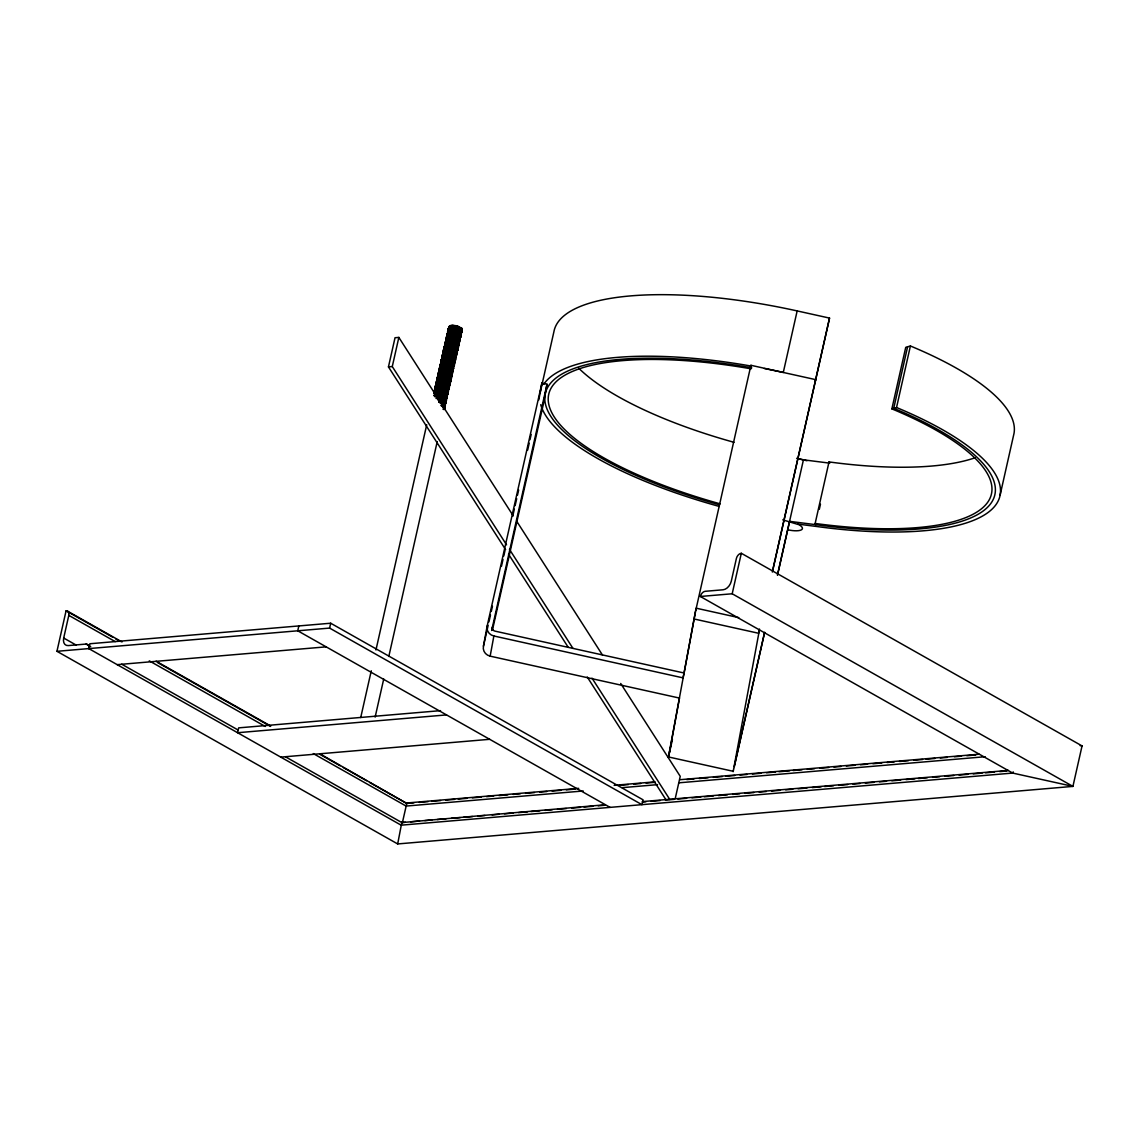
<?xml version="1.0" encoding="UTF-8"?>
<svg xmlns="http://www.w3.org/2000/svg" width="1139" height="1139" viewBox="0 0 1139 1139"><rect width="100%" height="100%" fill="white"/><g stroke="black" fill="none" stroke-linecap="round" stroke-linejoin="round"><path stroke-width="1.5" d="M695.687 610.376L668.379 757.364L672.423 739.51M759.386 630.166L733.132 771.701L764.639 632.245L734.285 766.433M405.356 822.273L401.825 822.572L605.236 804.76M413.898 802.853L406.808 803.465L320.173 753.975M700.343 596.48L732.192 593.775L1072.924 786.394L1012.685 773.068L700.343 596.48A5.239 3.474 -60.5 0 1 705.255 591.298L723.094 589.788A8.728 5.795 -60.5 0 0 731.295 581.146L736.392 558.466A5.239 3.474 -60.5 0 1 741.318 553.283L1082.05 745.917L1072.924 786.394L397.682 843.942L401.882 822.102M679.3 698.036L490.154 656.149A8.728 8.3 10.4 0 1 483.449 646.169L487.165 625.994L541.908 383.103L547.019 384.227L543.303 404.402L492.475 629.952M491.664 630.493L547.019 384.227M490.154 656.149L493.87 635.989A8.728 8.3 10.4 0 1 487.165 625.994M538.818 399.903L541.908 383.103M679.513 697.936L669.504 752.253L670.074 749.918M684.012 673.476L695.488 611.543M750.615 366.886L750.914 365.292L815.666 379.629L815.367 381.209M540.057 393.183L553.924 331.648A235.631 72.811 12.7 0 1 797.158 310.919L829.534 318.094L772.356 572.063M759.499 629.027L758.617 633.27L693.865 618.933M460.925 330.153L462.263 329.427L461.722 328.203L455.999 325.825L439.013 401.227L444.025 403.163L444.594 404.559L443.683 405.128L445.093 405.683L444.338 404.914M695.687 610.661L696.171 608.183L738.77 617.623M397.682 843.942L56.95 651.309L66.076 610.831L112.533 637.1M90.721 646.696L86.08 644.062L68.24 645.585A8.728 5.795 -60.5 0 1 63.699 638.039L68.796 615.359A5.239 3.474 -60.5 0 0 66.076 610.831M1013.212 771.858L1012.685 773.068L401.142 825.177L88.799 648.604L89.896 643.749L330.694 623.218L643.037 799.806L641.94 804.661L329.598 628.087L56.95 651.309M298.845 625.937L297.749 630.792L610.077 807.366M329.598 628.087L330.694 623.218M505.616 549.653L388.456 366.886L395.034 337.728L398.849 337.415L513.134 515.682M506.556 544.841L392.272 366.559L398.849 337.415M360.721 717.556L371.271 670.786M375.955 649.985L426.712 424.762M446.246 396.415C449.578 392.67 437.248 390.022 434.073 392.727L433.674 393.524L434.215 392.371M434.329 395.731L435.112 394.92L434.457 394.094C438.344 392.428 443.185 393.468 446.474 396.002C447.542 398.408 445.904 398.508 446.374 395.603L440.85 393.126L434.785 393.71L434.087 391.702L435.425 390.876C439.341 389.139 445.022 390.193 447.755 393.596L446.645 394.379L447.285 395.973M447.214 393.197C449.691 389.424 438.885 387.004 435.781 389.253L434.529 390.948M434.899 389.324L435.682 389.951L435.312 387.502L435.482 390.036L435.881 388.855C439.013 387.232 447.3 387.886 447.257 391.958C449.435 395.333 445.406 389.695 448.738 389.495L447.983 388.712C447.926 384.626 439.796 384.014 436.607 385.608L435.141 387.046L436.251 387.232C439.811 384.655 451.158 388.043 447.257 391.958M436.422 386.719L435.511 385.423L436.878 384.398C439.839 382.035 450.759 384.825 448.339 387.958L444.11 385.765L438.23 385.324L436.28 385.993L436.835 387.217L434.771 388.655L435.582 389.367M436.579 384.911L436.265 383.017C440.337 383.017 434.927 380.198 437.675 380.056L437.974 379.543C441.904 377.806 447.57 378.86 450.318 382.263C446.289 383.074 452.055 386.448 447.798 386.904M436.949 383.558L436.237 382.177L437.874 380.241L437.006 378.746L439.028 377.507L447.342 378.134L450.873 380.981L448.766 382.106L450.104 384.427L448.068 385.694L449.364 387.659M437.376 377.123L438.244 378.618L437.333 377.322L438.401 376.824M438.102 373.891L438.971 375.386L438.059 374.09L439.141 373.578M438.43 372.467L440.252 369.42C443.897 366.459 455.984 370.887 450.617 374.361L451.272 375.187C453.151 371.385 441.192 368.41 438.43 372.467L439.227 373.179M439.697 372.14L438.828 370.645M452.083 370.502C451.229 367.043 442.43 365.249 440.238 368.723L439.156 369.235L439.868 370.602L439.497 368.637L440.708 367.698M440.323 368.324L439.569 367.413L441.676 365.761L445.491 365.405L452.055 367.527L452.624 368.936L451.713 369.506M439.198 369.022L439.967 370.93L439.54 368.438C443.626 368.438 438.202 365.619 440.964 365.477L441.348 364.565C445.007 362.131 455.073 365.007 452.696 368.908M439.512 367.612L439.91 366.815C443.982 366.815 438.572 363.996 441.32 363.868L444.637 362.529L449.222 363.099L454.005 365.861L453.051 367.285M441.007 361.96L442.687 361.319L442.117 360.081L444.808 359.653L450.09 360.351L454.091 362.202C451.799 362.259 455.273 367.1 454.376 364.238L451.001 361.946L445.007 360.906L441.007 361.96L441.32 364.124L441.377 360.351C444.58 357.418 458.149 360.821 452.781 364.295C455.059 366.06 451.414 369.662 453.436 369.648C450.788 365.79 444.21 364.694 439.91 366.815M454.091 362.458C452.624 358.671 445.89 358.144 442.445 359.696L441.348 359.511L442.729 358.486C446.645 356.749 452.325 357.803 455.059 361.205L453.948 362.003L454.845 363.369M441.747 357.689L442.615 359.184L441.704 357.888L442.786 357.39M454.646 359.169C458.291 355.909 446.26 352.748 443.455 355.254L442.117 356.066L442.786 357.646M442.487 354.457L443.356 355.952L442.487 354.457L443.626 354.742M443.612 353.745L442.8 353.033L443.982 351.78L448.681 351.225L454.361 352.777L456.668 355.268C453.692 356.706 457.223 358.799 455.401 355.525C452.112 352.691 446.759 351.937 442.829 353.873L442.445 354.656M444.082 352.706L443.555 350.627C448.154 347.609 458.134 351.552 456.725 354.072C454.902 351.68 457.707 351.054 457.01 349.502L455.557 347.523L451.428 346.156L447.086 346.057L444.979 347.666C442.188 347.836 447.641 350.627 443.555 350.627M457.038 353.66L456.141 352.278L457.252 351.495C454.504 348.093 448.837 347.039 444.908 348.776L443.584 349.588L444.238 351.168M443.883 352.791L443.213 351.211L444.253 350.912L444.723 348.548C447.67 348.392 442.302 346.071 445.335 346.057L445.648 345.53C448.495 342.768 462.092 346.726 456.098 350.072M444.979 347.666L444.68 344.733L449.022 343.095L455.016 344.135L458.391 346.427C457.166 347.993 458.533 349.26 456.184 349.673L448.026 347.552L445.691 347.95L444.609 349.559L443.939 347.979M446.075 342.811L444.993 343.323L445.705 344.69L446.104 343.508C449.563 341.814 454.005 342.896 457.166 344.861C458.889 346.356 456.483 348.861 458.49 347.181C458.604 342.312 450.859 339.92 445.392 342.526L446.047 346.854L444.794 345.402C448.439 342.654 459.458 345.231 457.109 349.274M446.161 342.412L445.748 340.917C449.008 338.269 460.384 340.775 458.191 344.234M446.63 341.373L446.118 339.294C450.304 337.286 456.426 338.098 459.43 341.771L458.419 342.156L459.273 343.736L458.163 344.619M458.917 344.348L458.205 343.38L459.843 339.949C456.241 336.29 448.866 335.193 447.1 339.052L446.901 340.162L446.089 338.468L447.556 337.03C450.745 335.435 458.875 336.048 458.932 340.134L458.946 341.173M446.089 338.468L448.154 337.03L447.599 335.791C451.799 333.186 459.729 336.774 460.313 339.08C458.96 334.781 451.912 333.599 447.926 335.407L446.502 336.646L447.157 338.226M446.858 335.023L447.727 336.518L446.815 335.222L448.282 333.798C451.856 331.15 462.519 334.638 459.387 338.112M447.257 337.543L446.844 336.048C450.916 336.048 445.506 333.229 448.253 333.101L448.31 329.57C452.496 327.591 458.618 328.359 461.622 332.061C458.818 332.56 463.117 334.496 460.113 334.88M446.815 335.222L448.88 333.784L447.94 331.193C451.813 329.114 460.512 330.011 461.11 334.638L460.355 334.909M460.014 336.147L460.939 335.094C458.277 332.104 450.418 330.039 448.453 333.286L447.599 331.776L449.193 330.039L448.325 328.545L449.663 327.719C453.578 325.982 459.259 327.035 461.993 330.438C459.003 330.652 463.502 332.93 460.74 332.901M448.681 326.921L449.549 328.416L448.638 327.121L449.691 326.622M433.731 393.311L435.155 392.087C433.945 390.15 439.028 389.88 437.148 387.103C440.679 386.392 448.182 387.132 448.325 391.318C447.912 391.56 446.559 388.143 449.108 387.872C446.673 386.548 451.443 386.448 448.98 385.124L447.527 383.145L441.832 381.593L438.031 381.964L435.91 383.601L436.579 385.181L436.977 384C441.035 382.135 447.57 383.43 449.421 387.459L448.31 388.342L447.584 387.374L449.464 386.249L448.709 385.48M435.126 391.389L434.813 388.456M436.152 387.63L435.668 385.893M436.223 386.534L435.853 384.84L437.049 383.886M448.837 384.669L449.948 383.886C446.944 380.198 440.821 379.387 436.621 381.394L435.867 383.8L436.778 385.096M435.853 384.84L436.693 384.17C439.64 384.028 434.286 381.693 437.319 381.679L436.949 379.985L438.145 379.031M437.006 378.746L437.675 380.326L437.504 377.792L438.045 378.703M438.045 378.433L437.746 375.5L437.817 376.368M437.333 377.322L439.241 374.176M437.718 376.539L444.765 375.713L450.489 378.191C453.051 375.244 441.989 372.254 439.07 374.688L438.6 372.937L439.184 373.649M438.956 371.314L439.44 373.065L438.059 374.09M439.127 373.848L438.472 372.268L440.337 369.307M440.622 367.797L440.053 366.459M440.594 367.1L440.779 363.213C444.395 361.277 451.955 361.775 453.18 365.647M441.149 361.604L441.519 364.053C446.203 361.006 444.281 350.171 455.472 359.383L454.19 361.191L454.902 362.174L453.906 362.401M442.416 359.013L440.978 361.134M441.69 362.515L441.021 360.935L442.9 357.973M441.832 358.557L442.416 359.269L442.815 358.087L442.117 356.066M441.704 357.888L443.085 356.863L442.601 355.126M443.156 355.767L442.786 354.072L443.982 353.118M443.584 349.588L443.171 351.41M443.883 349.217L445.078 348.263M445.007 348.363L444.438 347.025L445.022 347.737M445.335 346.057L444.794 345.402M445.434 345.644L445.036 343.11M445.79 344.021L445.534 342.17L446.118 342.882M445.89 340.547L445.363 341.7M447.271 338.539L445.719 340.077M446.26 338.924L446.801 339.835L446.502 336.646M447.47 337.443L446.986 335.692M447.527 336.332L447.157 334.638L448.367 333.684M447.228 333.4L447.898 334.98L447.712 332.446L448.253 333.357M462.263 329.427L459.06 328.303L459.373 326.865C453.906 324.288 449.805 325.427 449.293 329.342L447.542 331.99M448.453 329.214L448.994 330.125L449.421 327.705L453.806 327.32L460.37 329.143L461.38 329.812L460.355 330.694L461.38 330.068L458.746 327.534L451.471 326.622L448.453 329.214L447.912 330.367L449.25 332.161L447.186 333.599M448.624 328.16L449.834 327.206M449.449 327.833L449.748 327.32C447.129 325.469 455.7 323.946 454.148 326.936C449.734 326.138 452.026 329.014 448.253 329.783L448.624 331.477M436.28 385.993C440.01 385.836 436.365 381.608 440.266 381.964C442.701 381.48 451.485 383.9 448.695 386.349L448.353 387.103M435.141 387.046L435.525 386.249C437.248 382.576 444.253 383.316 448.652 386.292M436.365 382.846L437.148 383.487C440.323 379.116 450.631 387.573 448.168 380.312C452.311 374.731 439.412 374.774 437.362 378.162L436.963 378.945M450.859 377.009C454.632 373.663 439.611 369.577 440.793 373.991C438.43 375.742 439.554 378.105 436.949 379.985M439.141 370.26C451.471 365.049 449.449 373.806 446.986 379.757C451.813 390.293 453.664 369.221 438.8 375.898L437.689 375.699L438.088 374.916C440.38 370.773 445.79 368.709 452.183 373.962L451.984 375.115L450.346 375.571L451.984 375.115L451.272 374.147M439.44 373.065C439.099 366.587 453.336 369.805 452.34 373.507C451.101 368.822 445.748 365.405 439.54 368.438M438.814 371.684C441.22 367.37 446.203 366.445 450.717 368.979C448.31 368.395 451.243 366.359 450.261 365.178C447.086 364.096 443.213 363.412 440.224 365.405M452.824 367.256C455.785 361.903 439.853 361.86 440.964 365.477L440.423 364.836M442.117 360.081C444.537 357.632 446.388 355.639 446.63 351.552C446.146 345.772 452.696 344.676 457.65 349.673L457.764 350.413M439.882 365.989L440.28 365.206C444.352 365.206 438.942 362.373 441.69 362.245L441.32 360.55L443.043 359.696L442.487 358.472L443.498 357.674L442.9 356.649L447.584 356.094L452.397 333.599L458.376 334.966L460.569 336.717L460.37 337.87M444.352 350.171L444.352 351.495L443.655 350.47M443.697 350.257C448.14 347.011 449.435 342.682 449.962 336.774C453.493 332.446 452.938 321.582 461.067 331.235C462.519 329.74 461.224 329.826 461.081 331.663M445.178 347.851C447.1 344.818 455.059 346.925 457.607 349.872C456.241 350.456 456.725 353.304 457.095 352.449L457.437 351.837M443.897 348.178L444.295 347.395C446.474 346.313 446.36 344.562 447.727 343.223C447.399 339.493 456.682 342.526 458.746 344.818L457.821 345.857M459.216 343.935C453.578 337.642 447.1 339.906 444.979 344.348M447.599 335.791C451.514 334.012 451.955 329.769 452.61 325.412M447.356 334.069C447.243 335.279 458.917 331.449 459.658 336.902M449.093 329.114L449.62 330.552L447.94 331.193M441.661 366.288L441.348 364.565M455.999 357.304L456.198 356.151C453.749 352.478 447.826 351.495 443.911 353.218L443.512 354.414L442.971 353.503M445.392 342.526C449.179 339.806 457.18 340.903 458.86 345.558M434.087 391.702L434.87 393.596L434.03 392.927C438.23 391.147 444.765 392.015 447.542 395.76M440.594 363.782L441.889 362.43L441.106 361.803M445.819 345.017L445.121 343.992M440.85 369.406C439.896 364.48 449.449 365.306 453.279 369.107L452.354 370.147M434.087 395.717L438.828 394.948L443.327 395.945L446.702 398.251L445.434 400.06M445.52 399.647C448.453 396.386 437.59 393.909 434.13 395.504C436.337 392.314 444.068 393.069 447.228 397.169L446.872 397.796M435.169 387.872L437.874 386.947L437.518 385.495L439.54 385.196L444.481 361.063M436.65 380.355L436.721 381.238C439.626 382.078 439.156 372.795 447.698 378.703M440.793 367.285C441.533 362.772 450.688 363.654 453.749 368.224M442.8 353.033L443.156 352.449C447.114 351.951 444.623 348.491 447.399 348.107M446.474 337.671C449.734 337.585 448.026 335.137 450.318 335.165M448.253 333.101C449.62 325.811 458.86 328.73 461.409 334.225M439.013 385.352L439.17 386.819L435.126 388.072M445.078 402.708L446.445 400.615L445.691 399.447C445.776 406.751 444.409 398.593 437.817 399.405C437.647 396.03 448.809 400.757 445.022 402.921M446.844 394.82C449.763 390.99 438.842 388 435.511 390.463L434.415 390.278L434.799 389.495L438.8 388.442L438.643 386.975L440.651 386.861L447.285 356.265M447.841 389.125L448.851 388.741L444.11 385.765L457.764 326.281M443.569 409.399C445.648 406.965 442.573 402.58 438.928 401.626M443.954 407.392L441.234 405.256L441.904 404.402M445.321 401.327L442.601 399.191L442.971 397.568L435.767 396.258L441.647 396.699L445.776 399.305M447.556 391.147L444.794 389.481L447.015 381.736M449.407 355.083C456.739 355.525 454.959 359.639 454.176 362.06L451.357 360.323L458.319 331.534L449.919 330.424L450.275 331.89L447.527 333.015M441.149 405.669L444.466 408.175L443.455 408.559M443.598 409.015L444.523 407.961C441.092 406.666 444.594 404.9 441.505 404.046M434.699 394.108C433.688 390.221 447.043 384.655 444.068 392.713C443.769 396.97 442.815 399.689 445.563 403.306C444.167 404.559 445.349 406.723 443.598 408.146M447.969 384.199L445.605 391.645L447.2 392.77M451.984 371.77L452.909 370.716C450.517 367.854 450.845 365.747 451.343 362.501C451.428 357.831 442.843 359.169 440.964 362.159L441.718 362.942M451.813 369.093L453.792 368.025L451.443 365.733L460.74 327.519M450.83 381.181L450.076 380.013L449.136 380.483L450.46 382.804M453.023 371.471C452.197 368.965 453.051 367.527 453.35 365.434L453.963 366.06M455.045 357.133L456.155 356.35L455.002 354.927L456.397 355.482C453.849 356.436 455.273 358.258 455.572 360.123M445.406 345.516L451.599 345.373L456.355 346.954L458.134 348.79L455.97 350.129L457.394 352.036M459.515 337.301C462.462 337.03 457.294 335.222 460.284 334.667L460.896 335.293C457.906 335.507 462.406 337.799 459.643 337.756L453.835 335.45L448.78 335.492M447.186 397.369C445.79 394.777 447.485 393.567 447.513 391.602M449.207 383.046L450.361 382.063M450.531 377.379C453.749 376.696 448.937 374.418 451.528 373.535L452.14 374.162C449.35 374.347 453.664 376.468 450.887 376.625L451.243 378.362L450.261 378.604M451.557 377.949L450.66 376.568L451.77 375.785L448.794 373.848L440.38 372.738M450.987 375.357L451.656 376.539L450.916 376.81L450.902 375.77C450.845 371.67 442.715 371.058 439.526 372.652M443.669 358.159L448.723 358.13L454.447 360.579C453.407 362.572 454.632 365.149 453.08 366.915M457.607 349.872C457.764 348.477 456.454 347.267 457.736 346.014L458.334 346.64L457.365 347.879M458.561 341.757L459.999 340.49L458.533 338.796L459.558 337.913L460.313 339.08L459.288 339.379M447.186 338.653L450.204 337.827L454.788 338.411L458.789 340.547L459.629 342.113L458.291 342.967L459.487 341.572C458.106 340.134 460.654 339.208 459.601 337.714M459.686 332.175C465.267 333.428 453.365 324.444 449.378 328.929L449.079 329.456M460.839 331.634L462.135 330.979L461.252 329.612L462.249 328.858M444.623 408.716L442.9 406.666M444.723 407.306L443.327 406.751C443.84 404.288 443.285 399.675 437.732 399.817M446.445 400.615L444.153 398.123L446.189 392.101L437.917 390.221L438.074 391.674L436.052 391.958L436.408 393.425L434.5 393.895M434.756 389.695L439.939 388.855L446.502 390.677L447.912 394.137L445.847 395.062L446.289 396.002M448.638 390.891C447.826 389.709 448.738 387.801 448.894 388.541L449.008 389.282M449.435 382.234L449.748 381.437L447.371 380.113M449.82 381.665L449.165 380.839C451.827 377.28 441.064 375.486 438.43 377.522L438.131 378.034M451.243 369.62L448.894 377.08L450.887 379.985L449.25 380.44L442.573 378.347L437.775 379.657M451.243 378.362L451.599 377.735C448.851 374.033 442.316 373.165 438.045 375.115M451.528 373.791L450.873 372.795L451.898 371.912L449.521 370.602L444.324 369.42L439.925 369.805M452.311 370.09L451.357 371.129L452.752 371.684L451.998 370.901M453.037 366.858L452.724 367.669M442.516 358.6L442.815 358.087C445.947 356.464 454.233 357.119 454.19 361.191M455.628 358.927C454.66 354.485 446.502 353.873 442.416 355.695M455.287 356.336L454.974 354.571L456.767 353.873L456.013 353.09M455.643 354.713C455.657 350.627 447.413 350 444.267 351.609L442.843 352.834L443.712 354.329M456.639 351.125L455.671 349.986M457.465 346.612L457.778 345.8M458.462 343.024L456.141 341.259M458.832 341.401L456.497 339.636M459.188 339.792L456.867 338.012M461.067 331.235L460.754 332.047M444.466 408.175L443.199 406.808L444.238 405.925M445.093 405.683L443.413 406.338L445.406 405.27C442.53 402.807 444.637 400.515 439.241 400.23M445.563 403.306C442.316 400.387 442.032 397.625 436.052 398.522M446.189 400.828L444.723 398.579M445.691 399.704C447.584 398.323 444.409 397.326 446.417 396.201L446.815 398.992M448.168 391.773L447.157 393.226M448.382 391.118L447.342 391.545M448.738 389.495L447.613 390.335M448.851 388.741C447.67 386.705 449.407 385.238 449.336 383.516M449.108 387.872L448.068 388.314M449.791 384.84L449.079 383.857M450.517 381.593L450.873 380.981C448.182 379.757 452.24 379.23 450.489 378.191M452.14 374.162L451.4 373.336L452.539 372.339M452.752 371.684L451.955 372.154M452.653 373.079C452.026 371.286 451.756 370.075 452.624 368.68L453.237 369.307M454.176 362.06L453.778 364.053M455.059 361.205C455.216 359.81 453.906 358.6 455.187 357.347M455.315 360.351L454.518 360.807M456.155 356.35C456.554 354.955 454.205 352.99 457.138 352.25L455.728 351.695M456.397 355.482L454.732 356.137L456.355 355.695L455.771 353.902L456.924 352.905M456.767 353.873L455.97 354.329M457.138 352.25L447.043 349.73L443.512 350.826L443.911 353.218M458.334 346.64C458.49 345.245 457.18 344.035 458.462 342.768M458.59 345.772L457.793 346.242M459.643 341.116L458.932 340.134M447.157 334.638L447.997 333.969C449.464 330.666 462.064 331.905 459.985 336.518M460.896 335.293L459.629 333.926L460.654 333.058M461.11 334.638L460.384 333.656M461.622 332.061L460.355 330.694L461.124 331.463L462.192 330.78M375.13 717.114L383.729 679.001M388.798 656.477L437.219 441.633M444.993 407.093L444.281 405.726M446.659 398.451L446.061 397.824C444.908 399.931 446.374 402.295 444.666 404.53M450.147 384.213L448.809 385.082M452.34 374.503L451.258 375.002M454.518 364.779L453.45 365.292M461.053 335.834C460.427 334.04 460.142 332.83 461.024 331.435L455.244 329.171L450.232 329.014M402.48 822.258L406.865 802.981L578.712 788.345M483.449 646.169L488.147 625.354M488.93 621.88L490.496 614.946M491.279 611.472L492.447 606.261M501.445 566.354L503.011 559.42M503.78 555.946L504.961 550.749M512.778 516.038L514.344 509.105M515.127 505.631L516.693 498.697M517.476 495.223L518.644 490.026M527.642 450.119L529.208 443.171M529.977 439.711L531.158 434.5M695.886 609.778L750.914 365.292M675.213 798.638L680.239 776.342L620.698 683.471M732.192 593.775L741.318 553.283M797.158 310.919L783.29 372.453A235.631 72.811 12.7 0 0 764.397 368.523M772.655 570.468L829.534 318.094M777.439 575.138L803.436 459.814L829.705 463.146L829.021 461.921A226.903 70.12 12.7 0 0 975.169 457.75M777.538 574.996L789.569 521.349L815.837 524.68A230.391 71.188 12.7 0 0 991.414 502.626A230.391 71.188 12.7 0 0 893.731 408.332L907.598 346.797M815.837 524.68L815.154 523.456L829.021 461.921M819.311 509.304L820.464 504.164M815.154 523.456A226.903 70.12 12.7 0 0 988.054 501.744A226.903 70.12 12.7 0 0 891.865 408.873L905.733 347.338L910.403 345.985A235.631 72.811 12.7 0 1 1013.995 433.503L1000.127 495.038M797.613 524.068L816.877 526.517A235.631 72.811 12.7 0 0 996.44 503.965A235.631 72.811 12.7 0 0 896.535 407.52L910.403 345.985M440.195 403.178L444.295 386.05L437.461 385.694M446.531 340.789L448.538 339.579L452.895 339.678L458.561 342.625M458.049 343.779C460.996 343.508 455.828 341.7 458.832 341.145C454.746 338.354 448.638 337.002 446.73 340.675L446.075 339.493L448.054 338.724L454.831 339.294M444.253 350.912L445.321 349.573L449.136 349.203L453.635 350.2L456.369 352.335M443.242 355.368L446.559 354.03L452.553 355.069L455.984 358.315L454.546 359.568M441.79 361.846L446.588 360.536L453.678 363.213M439.497 371.955L440.579 370.631L444.395 370.26L448.894 371.257L451.628 373.393M438.857 374.788L440.878 373.592L445.221 373.692L449.35 375.044L450.802 377.037M437.319 381.679L437.703 380.753C440.366 377.934 450.66 382.163 448.325 382.576C443.996 379.985 439.227 379.857 437.049 382.547L436.223 383.217L436.977 384M434.856 392.613L439.654 391.303L446.744 393.98M434.756 393.012L436.564 388.442L435.91 387.616L440.309 387.232L445.506 388.413M448.638 327.121L451.3 325.512M448.282 328.744L450.346 327.306L450.375 325.754M444.623 344.932L445.819 343.693M444.267 346.555L445.648 345.53M448.011 353.033C443.697 351.866 446.274 355.183 442.459 355.482L442.872 356.977L447.67 355.681L454.774 358.358M441.348 359.511L442.729 358.486M440.252 364.366L442.316 362.928L441.747 361.704L446.189 361.12L451.386 362.302L454.319 364.452M438.786 370.844L440.167 369.819M436.593 380.568L437.789 379.315M435.511 385.423L436.878 384.398M434.044 391.901L435.425 390.876M461.822 332.403L460.483 333.257M461.096 335.635L459.757 336.489M460.726 337.258L459.629 338.141M458.903 345.359L457.565 346.213M458.533 346.968L457.479 347.651M457.807 350.214L457.451 350.826L457.095 349.103M456.355 356.692L455.244 357.575M455.614 359.924L453.635 361.006M454.162 366.402L453.094 367.085L452.454 366.26M453.066 371.257L451.727 372.126M449.051 389.082L447.712 389.937M447.954 393.937L446.616 394.792M445.762 403.647L444.424 404.502L445.605 403.106M444.666 408.502L443.327 409.371M456.369 351.467L456.07 349.716M451.628 372.524L451.329 370.773L452.866 370.93M449.535 381.836L449.136 380.483M448.083 330.837L455.073 329.968L460.612 332.446M446.374 342.298C445.876 336.247 452.895 334.51 459.8 340.162M443.085 356.863C445.819 356.151 443.541 353.474 447.655 354.642M438.714 376.297L438.885 374.46L441.562 374.019M434.415 395.333L440.48 394.749L446.146 397.682M448.994 326.537L455.984 325.939M446.801 336.261L447.641 335.592M446.431 337.87L449.919 336.987L455.201 337.671M445.335 342.739L452.325 342.127L458.704 345.017M444.609 345.971L446.331 345.117L445.762 343.893L448.495 343.252L453.778 343.95L457.736 346.014M444.238 347.594L445.078 346.925C447.328 343.964 453.094 344.548 457.422 347.423M442.786 354.072L449.82 353.261L455.586 355.525M442.103 357.105C445.235 352.734 445.705 348.036 455.956 353.902M442.06 357.304L449.093 356.507L454.86 358.757M441.69 358.927L442.53 358.258M440.28 365.206L441.064 364.736M439.868 367.029L445.05 366.188L452.624 368.68M439.497 368.637L442.986 367.755L449.891 368.979M438.401 373.507L439.241 372.837M437.675 376.738L444.666 376.141L451.044 379.016M437.305 378.362L440.793 377.465L446.075 378.162M435.482 386.463L436.322 385.794M434.386 391.318L439.583 390.478L447.157 392.969M461.722 328.203L460.811 328.673L461.252 329.612M460.526 336.916L458.989 336.76L459.416 337.714M444.68 344.733L445.534 346.242L446.317 345.644M459.188 339.536L458.262 340.006L458.69 340.945M457.365 347.623L456.426 348.107L456.867 349.047M452.995 367.057L452.055 367.527L452.482 368.481M451.172 375.158L450.232 375.628L450.66 376.568M450.389 377.792L451.4 377.408L450.802 376.781L449.777 377.65L451.201 379.558M450.432 378.39C449.592 379.714 449.777 380.981 450.503 382.604L449.165 383.459M445.05 402.537L446.089 402.238L445.321 401.07L444.295 401.939L445.463 404.06L444.708 404.331M445.349 405.47L444.594 404.302C442.587 405.413 445.762 406.424 443.868 407.805M446.175 343.394L445.164 343.793L445.748 344.491M435.966 388.741L434.941 389.125L435.596 390.364M460.768 333.086L461.509 332.816M460.398 334.695L461.153 334.439M460.782 336.048L459.387 335.492M459.259 339.764L460.056 339.294L459.302 338.525M459.686 340.917L458.006 341.572M458.576 342.796L459.33 342.526M458.205 344.419L458.96 344.149M454.148 362.43L454.945 361.96M453.835 363.854L454.575 363.583M452.738 368.709L453.479 368.438M452.368 370.332L453.123 370.061M451.642 373.564L452.397 373.293M450.503 378.632L451.3 378.162M450.133 380.241L450.93 379.771M449.777 381.864L450.56 381.394M449.449 383.288L450.204 383.017M446.901 394.621L447.641 394.35L446.887 393.581M446.118 398.052L446.915 397.596M445.762 399.675L446.545 399.205M443.612 409.186L444.367 408.929M460.569 330.239L461.808 329.869M446.801 339.579L445.847 340.746M891.865 408.873L896.535 407.52M448.325 332.56L454.518 332.417L460.284 334.667M447.954 334.183L454.148 334.04L459.928 336.29M445.036 347.124L451.229 346.996L455.984 348.577M444.68 348.748L450.916 348.406L456.639 350.869M442.487 358.472L446.929 357.888M441.391 363.327L447.584 363.184L453.35 365.434M439.569 371.428L445.762 371.286L451.528 373.535M439.198 373.037C441.875 371.129 452.297 373.635 450.09 375.486M437.006 382.761L444.979 383.017M436.65 384.37L442.843 384.242L448.609 386.491M448.666 327.961L449.663 327.719M448.31 329.57L449.293 329.342M446.132 338.255L447.1 339.052M445.748 340.917L446.73 340.675M445.022 344.149L446.004 343.907M444.908 348.776L443.527 349.801L444.865 351.595L443.199 352.25M442.829 353.873L444.509 353.218L443.939 351.994L448.339 351.609L453.536 352.791L456.511 354.727M442.459 355.482L443.455 355.254M440.636 363.583L441.633 363.341M453.55 364.024L454.732 362.629M438.088 374.916L439.07 374.688M437.362 378.162L438.344 377.92M436.992 379.771L437.974 379.543M436.621 381.394L438.301 380.739L437.746 379.515L440.466 378.874L445.748 379.572L449.706 381.636M434.799 389.495L435.781 389.253M434.073 392.727L435.055 392.499M443.697 407.748L445.036 406.894C445.022 404.288 443.455 402.323 438.871 401.839M446.958 343.594L451.969 343.75L456.725 345.331M445.491 350.057L450.503 350.228L456.269 352.478M388.456 366.886L392.272 366.559M442.217 364.637L447.214 364.807L451.969 366.388M438.928 379.216L445.705 379.785M435.639 393.781L440.651 393.952L446.417 396.201M435.283 395.404L440.28 395.575L446.061 397.824M434.956 396.828L441.733 397.397L445.691 399.447M117.189 664.649L326.138 646.852M440.537 710.651L238.677 727.864L237.595 732.719L446.531 714.908M280.749 757.122L489.685 739.311M614.135 785.326L654.882 781.852M679.684 779.731L979.084 754.217M419.209 802.411L428.079 801.642M431.624 801.343L440.48 800.589M445.805 800.133L454.66 799.379M458.205 799.08L467.061 798.325M472.386 797.87L481.242 797.115M486.567 796.659L493.657 796.061M498.967 795.606L507.823 794.851M513.148 794.396L520.238 793.798M525.549 793.342L534.419 792.587M539.729 792.132L546.82 791.534M552.13 791.078L561 790.324M566.311 789.868L575.181 789.113M619.488 785.341L628.344 784.586M633.654 784.13L640.744 783.518M646.069 783.077L654.925 782.322M686.831 779.603L693.922 778.991M699.232 778.535L708.102 777.78M713.413 777.339L722.268 776.57M725.814 776.271L734.683 775.517M739.994 775.061L747.084 774.463M752.409 774.007L761.265 773.253M766.59 772.797L775.445 772.043M778.991 771.744L789.626 770.832M793.171 770.534L802.027 769.779M807.352 769.323L814.428 768.725M819.753 768.27L828.608 767.515M833.933 767.06L841.023 766.462M846.334 766.006L855.204 765.251M860.514 764.796L867.605 764.198M872.915 763.742L881.785 762.988M887.096 762.532L894.186 761.92M899.511 761.478L908.367 760.724M913.677 760.268L922.547 759.514M926.092 759.215L934.948 758.46M940.273 758.005L947.349 757.392M954.439 756.794L961.53 756.182M966.854 755.741L975.71 754.986M583.211 790.979L406.125 806.07L313.282 753.577M622.165 787.661L657.587 784.643M678.83 782.82L985.178 756.723M642.368 801.6L1008.399 770.405M410.666 821.817L419.508 821.062M424.819 820.607L431.895 820.009M437.205 819.553L446.047 818.799M451.357 818.357L460.199 817.603M463.744 817.289L472.585 816.535M477.896 816.094L484.972 815.481M492.048 814.883L499.124 814.285M504.435 813.83L513.276 813.075M518.587 812.62L527.428 811.865M530.959 811.566L539.815 810.811M545.111 810.356L552.201 809.758M557.498 809.302L566.354 808.548M571.65 808.092L580.506 807.352M584.036 807.038L592.878 806.284M598.189 805.843L605.265 805.23M642.424 802.07L645.955 801.771M651.266 801.315L660.107 800.56M665.418 800.105L674.26 799.35M677.805 799.051L686.646 798.297M691.957 797.841L700.798 797.086M704.343 796.787L713.185 796.033M718.495 795.591L727.337 794.837M732.648 794.381L739.724 793.783M745.02 793.328L753.876 792.573M759.172 792.118L766.262 791.52M771.559 791.064L780.414 790.309M785.711 789.854L792.787 789.256M798.097 788.8L806.939 788.046M812.249 787.59L821.091 786.835M824.636 786.536L833.477 785.782M838.788 785.341L847.63 784.586M852.94 784.13L860.016 783.518M865.327 783.077L874.168 782.322M879.479 781.867L886.555 781.269M891.865 780.813L900.707 780.058M906.018 779.603L914.859 778.848M918.404 778.549L927.246 777.795M932.556 777.339L939.632 776.741M944.929 776.285L953.784 775.531M959.081 775.075L967.936 774.335M973.233 773.879L982.089 773.125M985.619 772.826L994.475 772.071M999.771 771.616L1006.848 771.018M454.518 355.852L455.657 355.752L449.777 353.474M454.475 356.051L455.614 355.952M450.133 375.286L451.272 375.187M443.199 406.053L444.338 405.954M443.156 406.253L444.295 406.153M436.707 397.753L442.687 398.778L445.42 400.914M436.621 398.152C441.704 396.045 436.351 380.298 447.883 389.723M1080.142 745.675L1082.05 745.917M451.984 335.421L459.558 337.913M449.065 348.377L454.262 349.559M446.146 361.334L452.71 363.156M443.228 374.275L450.802 376.781M440.679 385.623L447.228 387.445M437.76 398.579L445.321 401.07M796.617 458.305L806.939 460.74M782.749 519.84L798.98 524.723A13.967 4.314 12.7 0 1 801.073 530.005A13.967 4.314 12.7 0 1 788.003 529.834M493.87 635.989L683.001 677.862L684.098 673.007L494.952 631.12A3.488 3.317 10.4 0 1 492.276 627.133M668.436 756.951L733.189 771.288M454.461 340.917L447.684 340.347L445.705 341.116L446.46 341.885M449.051 356.706L455.415 359.582M448.681 358.329L452.069 359.269M445.349 381.394L438.558 380.839L436.579 381.593L436.949 383.302L436.408 382.647M439.184 400.43L444.965 402.679L444.025 403.163L444.466 404.103M438.828 402.053L444.594 404.302M458.277 331.734L451.371 330.509L447.898 331.392L448.652 332.175L451.67 331.364L456.255 331.933L460.384 334.524M443.313 398.137C431.012 398.949 438.202 386.505 446.83 394.379M441.605 403.647L444.324 405.769M447.741 378.504L450.076 380.013M446.645 383.359L449.578 385.495L448.609 386.747M441.861 404.616L443.213 405.256M67.842 611.316L122.015 641.955M156.086 661.204L270.641 725.97M115.637 638.851L120.278 641.471M157.453 662.485L270.512 726.411M320.073 754.431L340.205 765.807M343.309 767.558L366.544 780.699M369.634 782.45L406.808 803.465M68.796 615.359L115.224 641.613M149.266 660.848L265.316 726.468M121.674 664.194L237.752 729.814M285.732 756.951L401.825 822.572M63.699 638.039L76.071 645.03M453.479 359.71L454.489 360.38M451.286 369.42L452.254 370.303M449.108 379.145L450.119 379.814M446.915 388.855L447.926 389.524M445.377 346.114L446.388 346.811M446.346 347.011L444.751 345.601M449.193 330.039L448.325 328.545M447.3 334.268L448.097 334.894M446.573 337.514L447.371 338.141M446.217 339.137L447.001 339.764M445.406 341.501L446.274 342.996M444.025 348.847L444.808 349.474M440.295 364.167L441.163 365.662M439.569 367.413L440.437 368.908M439.284 369.904L440.067 370.531M438.543 373.136L439.341 373.763M437.091 379.614L437.874 380.241M435.183 386.833L436.052 388.342M443.37 408.958L444.153 409.584L443.555 408.958M444.979 347.936L444.31 346.356M444.068 348.648L444.723 349.872M438.23 374.56L438.771 375.457M516.978 521.676L602.446 654.996M509.446 549.325L572.832 648.205M592.038 678.161L669.817 799.507M508.507 554.152L568.048 647.037M587.254 676.993L666.002 799.834M461.665 331.862L461.779 332.602M455.102 361.006L455.201 361.746M441.391 359.312L441.462 360.18M439.925 365.79L440.01 366.658M435.554 385.224L435.625 386.093M719.407 504.762A230.391 71.188 12.7 0 1 545.396 393.24A230.391 71.188 12.7 0 1 751.783 367.84M719.35 506.456A235.631 72.811 12.7 0 1 540.726 404.687M543.744 384.27A235.631 72.811 12.7 0 1 750.558 365.961M799.877 459.174A13.967 4.314 12.7 0 1 803.436 459.814M720.175 503.851A226.903 70.12 12.7 0 1 548.756 394.151A226.903 70.12 12.7 0 1 751.128 368.822M734.043 442.316A226.903 70.12 12.7 0 1 578.697 368.168M86.08 644.062A5.239 3.474 -60.5 0 1 88.799 648.604"/></g></svg>
